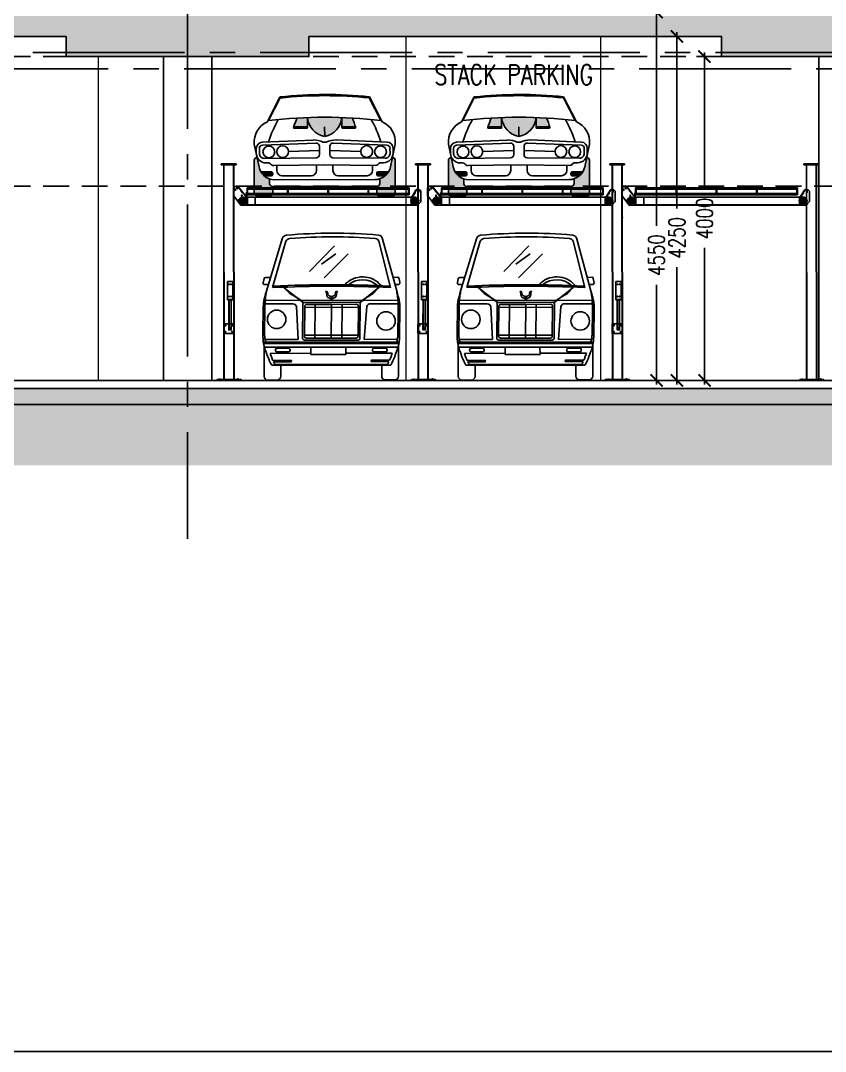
# Model space of a CAD drawing. Extents: x -3644356 to -3532817, y -18707075 to -18638610.
# Drawn here: x -3616991 to -3607047, y -18707075 to -18694339 of the extents above; entities that cross this region are included whole.
import ezdxf

# ---------------------------------------------------------------- set-up
doc = ezdxf.new("R2010")
doc.units = 0
doc.header["$LTSCALE"] = 0.5
doc.header["$PDMODE"] = 3
for name, pattern in [('ACAD_ISO02W100', [15, 12, -3]), ('CENTER', [50.8, 31.75, -6.35, 6.35, -6.35]), ('CENTER2', [1.125, 0.75, -0.125, 0.125, -0.125]), ('CENTERX2', [4, 2.5, -0.5, 0.5, -0.5]), ('CONTINULUS', [0]), ('DASHED', [19.05, 12.7, -6.35]), ('HIDDEN', [9.525, 6.35, -3.175])]:
    doc.linetypes.add(name, pattern=pattern)
for name, color, linetype in [('1', 5, 'Continuous'), ('11', 1, 'CENTER2'), ('15', 9, 'Continuous'), ('3', 3, 'CENTER'), ('4', 4, 'Continuous'), ('A-BEAM AND SLAB', 7, 'Continuous'), ('A-BEAM HATCH', 252, 'Continuous'), ('A-BRICK HATCH', 252, 'Continuous'), ('A-ELE 02', 4, 'Continuous'), ('A-SETBACK', 2, 'DASHED'), ('A-SLABS', 1, 'Continuous'), ('A-TXTROOM', 3, 'Continuous'), ('LL', 2, 'Continuous'), ('MULTIPARKING', 30, 'Continuous'), ('S-GRID', 252, 'CENTER2')]:
    doc.layers.add(name, color=color, linetype=linetype)
doc.layers.add('A-DETL-GENF', color=92, linetype='Continuous', lineweight=9)
doc.layers.add('A-ELE 03', color=3, linetype='Continuous', lineweight=9)
doc.styles.add('ROMANS', font='romans.shx', dxfattribs={"width": 0.75})
doc.dimstyles.new('DIMM-100', dxfattribs={"dimscale": 100, "dimtxt": 2, "dimasz": 1.5, "dimexe": 1, "dimexo": 0, "dimgap": 1, "dimtad": 0, "dimdec": 0, "dimzin": 0, "dimdsep": 46, "dimtxsty": 'ROMANS', "dimblk": 'ARCHTICK', "dimcen": 1.5, "dimdle": 0.5, "dimclrd": 8, "dimclre": 8, "dimclrt": 4, "dimazin": 0, "dimtfac": 1, "dimtdec": 0, "dimtix": 1, "dimtofl": 0, "dimtmove": 2, "dimatfit": 3, "dimldrblk": 'DOT', "dimfxl": 0, "dimtolj": 1, "dimtzin": 0, "dimarcsym": 0})

# ---------------------------------------------------------------- blocks, each defined once
blk = doc.blocks.new('A$C6FF622D1')
at = {"color": 6}
for p, q in [((2689, 58), (2689, 242)), ((2689, 242), (2701, 242)), ((2701, 58), (2701, 242)), ((2689, 58), (2701, 58))]:
    blk.add_line(p, q, dxfattribs=at)
at = {"layer": '3'}
for p, q in [((27, 0), (27, 300)), ((27, 300), (39, 300)), ((39, 300), (39, 0)), ((27, 75), (27, 225)), ((39, 225), (39, 75)), ((39, 0), (27, 0))]:
    blk.add_line(p, q, dxfattribs=at)
at = {"layer": 'LL', "color": 1, "linetype": 'CENTER', "lineweight": 9, "ltscale": 15}
for p, q in [((19, 263), (53, 263)), ((17, 38), (51, 38))]:
    blk.add_line(p, q, dxfattribs=at)
at = {"layer": 'LL', "color": 2, "linetype": 'HIDDEN', "lineweight": 13, "ltscale": 70}
for p, q in [((2045, 213), (2036, 213)), ((2036, 88), (2045, 88))]:
    blk.add_line(p, q, dxfattribs=at)
at = {"layer": 'MULTIPARKING'}
for p, q in [((39, 213), (2689, 213)), ((39, 209), (2689, 209)), ((39, 91), (2689, 91)), ((39, 88), (2689, 88))]:
    blk.add_line(p, q, dxfattribs=at)
blk = doc.blocks.new('A$C04793F2A')
at = {"color": 7}
for p, q in [((11, 535), (11, 427)), ((131, 540), (16, 540)), ((136, 427), (136, 535)), ((131, 422), (16, 422)), ((16, 422), (131, 422))]:
    blk.add_line(p, q, dxfattribs=at)
at = {"color": 3}
for p, q in [((56, 118), (56, 124)), ((56, 124), (121, 124)), ((121, 118), (56, 118)), ((56, 118), (56, -102)), ((121, 118), (121, 124)), ((121, -102), (121, 118)), ((56, -102), (121, -102))]:
    blk.add_line(p, q, dxfattribs=at)
at = {"color": 3, "linetype": 'HIDDEN'}
for p, q in [((78, 118), (78, 123)), ((98, 118), (98, 123))]:
    blk.add_line(p, q, dxfattribs=at)
at = {"color": 3}
blk.add_lwpolyline([(73, 466), (103, 466), (103, 496), (73, 496)], close=True, dxfattribs=at)
at = {"color": 2, "linetype": 'HIDDEN', "ltscale": 30}
blk.add_lwpolyline([(76, 468), (101, 468), (101, 493), (76, 493)], close=True, dxfattribs=at)
at = {"color": 7}
for centre in [(31, 520), (116, 520), (31, 442), (116, 442)]:
    blk.add_circle(centre, 6, dxfattribs=at)
at = {"color": 2, "linetype": 'HIDDEN', "ltscale": 30}
blk.add_circle((88, 481), 9, dxfattribs=at)
blk.add_circle((88, 481), 6)
at = {"color": 3}
for centre in [(76, 83), (101, 83), (76, -67), (101, -67)]:
    blk.add_circle(centre, 5, dxfattribs=at)
at = {"color": 7}
for centre, start, end in [((16, 535), 90, 180), ((131, 535), 0, 90), ((16, 427), 180, 270), ((131, 427), 270, 0)]:
    blk.add_arc(centre, 5, start, end, dxfattribs=at)
at = {"layer": 'LL', "color": 1, "linetype": 'CENTER', "lineweight": 9, "ltscale": 20}
for p, q in [((22, 520), (40, 520)), ((31, 529), (31, 511)), ((125, 520), (107, 520)), ((116, 529), (116, 511)), ((22, 442), (40, 442)), ((31, 433), (31, 451)), ((88, 465), (88, 496)), ((125, 442), (107, 442)), ((116, 433), (116, 451))]:
    blk.add_line(p, q, dxfattribs=at)
at = {"layer": 'LL', "color": 1, "linetype": 'CENTER', "lineweight": 9, "ltscale": 15}
for p, q in [((68, 83), (83, 83)), ((76, 90), (76, 75)), ((108, 83), (93, 83)), ((101, 90), (101, 75)), ((83, -67), (68, -67)), ((76, -60), (76, -75)), ((93, -67), (108, -67)), ((101, -60), (101, -75))]:
    blk.add_line(p, q, dxfattribs=at)
at = {"layer": 'MULTIPARKING'}
for p, q in [((73, 466), (73, 124)), ((76, 466), (76, 124)), ((101, 466), (101, 124)), ((103, 466), (103, 124))]:
    blk.add_line(p, q, dxfattribs=at)
blk = doc.blocks.new('A$C1DB24D23')
at = {"layer": '3', "color": 1, "ltscale": 0.5}
for p, q in [((18, 130), (0, 130)), ((18, 20), (0, 20))]:
    blk.add_line(p, q, dxfattribs=at)
at = {"layer": '3', "ltscale": 0.5}
blk.add_lwpolyline([(5, 0), (11, 0), (11, 150), (5, 150)], close=True, dxfattribs=at)
blk = doc.blocks.new('A$C48562275')
at = {"color": 3}
for radius in [44.5, 21]:
    blk.add_circle((51, 51), radius, dxfattribs=at)
at = {"color": 2, "linetype": 'HIDDEN', "ltscale": 20}
blk.add_circle((51, 51), 29, dxfattribs=at)
at = {"layer": '1', "ltscale": 10}
for p, q in [((0, 51), (102, 51)), ((51, 0), (51, 102))]:
    blk.add_line(p, q, dxfattribs=at)
blk.add_circle((51, 51), 34.5, dxfattribs=at)
blk = doc.blocks.new('A$C415F1150')
at = {"color": 1, "linetype": 'CENTERX2'}
for p, q in [((0, 16), (41, 16)), ((10, 57), (30, 57)), ((20, 0), (20, 72))]:
    blk.add_line(p, q, dxfattribs=at)
at = {"color": 113}
for p, q in [((10, 24), (10, 69)), ((10, 69), (30, 69)), ((10, 24), (30, 24)), ((30, 24), (30, 69))]:
    blk.add_line(p, q, dxfattribs=at)
for centre, radius in [((20, 16), 12.5), ((20, 57), 4.25), ((20, 16), 4)]:
    blk.add_circle(centre, radius, dxfattribs=at)
blk.add_arc((20, 16), 5, 270, 180, dxfattribs=at)
blk = doc.blocks.new('A$C36D3388D')
at = {"color": 1, "linetype": 'CENTER2', "ltscale": 10}
for p, q in [((0, 29), (59, 29)), ((31, 59), (31, 0))]:
    blk.add_line(p, q, dxfattribs=at)
at = {"color": 251}
for radius in [25, 20, 13.5, 12.8]:
    blk.add_circle((31, 29), radius, dxfattribs=at)
blk = doc.blocks.new('A$C660E64CF')
at = {"color": 1, "linetype": 'CENTERX2'}
for p, q in [((0, 16), (41, 16)), ((10, 57), (30, 57)), ((20, 0), (20, 72))]:
    blk.add_line(p, q, dxfattribs=at)
at = {"color": 113}
for p, q in [((10, 24), (10, 69)), ((10, 69), (30, 69)), ((30, 24), (30, 69))]:
    blk.add_line(p, q, dxfattribs=at)
at = {"color": 2, "linetype": 'ACAD_ISO02W100'}
for p, q in [((10, 24), (30, 24)), ((25, 19), (33, 19)), ((25, 14), (33, 14))]:
    blk.add_line(p, q, dxfattribs=at)
at = {"color": 113}
for centre, radius in [((20, 16), 12.5), ((20, 57), 4.25), ((20, 16), 4)]:
    blk.add_circle(centre, radius, dxfattribs=at)
blk.add_arc((20, 16), 5, 270, 180, dxfattribs=at)
blk = doc.blocks.new('A$C45FA0137')
at = {"layer": 'MULTIPARKING'}
for p, q in [((16, 230), (0, 210)), ((0, 120), (0, 210)), ((16, 230), (57, 230)), ((21, 207), (21, 184)), ((45, 232), (45, 230)), ((45, 232), (57, 232)), ((51, 230), (45, 230)), ((45, 230), (45, 200)), ((45, 230), (57, 230)), ((45, 200), (51, 200)), ((51, 200), (51, 230)), ((163, 100), (57, 232)), ((161, 100), (57, 230)), ((161, 100), (57, 230)), ((112, 167), (101, 159)), ((164, 190), (182, 190)), ((164, 150), (182, 150)), ((171, 215), (2171, 215)), ((171, 125), (171, 215)), ((177, 125), (177, 215)), ((177, 212), (2165, 212)), ((177, 195), (2165, 195)), ((177, 145), (2165, 145)), ((177, 128), (2165, 128)), ((670, 195), (670, 212)), ((670, 145), (670, 195)), ((670, 145), (670, 128)), ((676, 195), (676, 212)), ((676, 145), (676, 195)), ((676, 145), (676, 128)), ((1168, 195), (1168, 212)), ((1168, 145), (1168, 195)), ((1168, 145), (1168, 128)), ((1174, 195), (1174, 212)), ((1174, 145), (1174, 195)), ((1174, 145), (1174, 128)), ((1666, 195), (1666, 212)), ((1666, 145), (1666, 195)), ((1666, 145), (1666, 128)), ((1672, 195), (1672, 212)), ((1672, 145), (1672, 195)), ((1672, 145), (1672, 128)), ((2178, 190), (2160, 190)), ((2178, 150), (2160, 150)), ((2165, 125), (2165, 215)), ((2171, 125), (2171, 215)), ((2171, 125), (2171, 215)), ((2257, 185), (2210, 107)), ((2260, 185), (2211, 103)), ((2259, 183), (2211, 104)), ((2243, 137), (2229, 145)), ((2303, 188), (2264, 188)), ((2273, 191), (2266, 191)), ((2273, 188), (2267, 188)), ((2273, 191), (2273, 188)), ((2292, 188), (2286, 188)), ((2286, 188), (2286, 158)), ((2286, 158), (2292, 158)), ((2292, 158), (2292, 188)), ((2318, 173), (2303, 188)), ((2318, 46), (2318, 173)), ((0, 120), (91, 0)), ((81, 55), (65, 55)), ((73, 63), (73, 47)), ((113, 118), (97, 118)), ((130, 55), (98, 55)), ((105, 126), (105, 110)), ((114, 71), (114, 39)), ((159, 26), (182, 26)), ((161, 100), (2196, 100)), ((161, 100), (161, 0)), ((163, 100), (163, 97)), ((163, 97), (173, 97)), ((171, 125), (2171, 125)), ((173, 100), (173, 0)), ((175, 96), (2196, 96)), ((175, 3), (2196, 3)), ((271, 7), (271, 92)), ((2204, 100), (2116, 100)), ((2196, 102), (2196, 100)), ((2203, 102), (2196, 102)), ((2196, 100), (2196, 0)), ((2204, 100), (2196, 100)), ((2208, 100), (2208, 0)), ((2254, 55), (2222, 55)), ((2238, 71), (2238, 39)), ((2271, 55), (2287, 55)), ((2316, 39), (2276, 0)), ((2279, 63), (2279, 47)), ((264, 0), (91, 0)), ((173, 0), (2196, 0)), ((2276, 0), (2116, 0)), ((2251, 0), (2276, 0))]:
    blk.add_line(p, q, dxfattribs=at)
for points in [[(45, 200), (45, 230), (51, 230), (51, 200)], [(45, 200), (45, 230), (51, 230), (51, 200)], [(114, 150), (95, 173), (100, 177), (118, 153)], [(2226, 129), (2242, 155), (2247, 152), (2231, 126)], [(2286, 158), (2286, 188), (2292, 188), (2292, 158)], [(2286, 158), (2286, 188), (2292, 188), (2292, 158)], [(91, 6), (121, 6), (121, 0), (91, 0)], [(2272, 4), (2293, 25), (2298, 21), (2276, 0)]]:
    blk.add_lwpolyline(points, close=True, dxfattribs=at)
for centre, radius in [((21, 191), 9), ((21, 191), 8), ((73, 55), 4), ((105, 118), 4), ((114, 55), 12.5), ((2238, 55), 12.5), ((2279, 55), 4)]:
    blk.add_circle(centre, radius, dxfattribs=at)
for centre, radius, start, end in [((2266, 181), 10, 90, 154.5067), ((2267, 179), 9.04, 108.633, 153.7169), ((2267, 178), 10, 90, 139.1849), ((264, 92), 7.5, 0, 90), ((264, 7), 7.5, 270, 0), ((2202, 112), 9.47, 279.2349, 331.0883), ((2204, 107), 7.5, 270, 332.9164), ((2203, 110), 10.3, 274.1891, 315.8017), ((2308, 46), 10, 315, 0)]:
    blk.add_arc(centre, radius, start, end, dxfattribs=at)
for name, p in [('A$C1DB24D23', (155, 0)), ('A$C36D3388D', (83, 26))]:
    blk.add_blockref(name, p, dxfattribs=at)
at = {"layer": 'MULTIPARKING', "rotation": 90}
blk.add_blockref('A$C415F1150', (130, 35), dxfattribs=at)
at = {"layer": 'MULTIPARKING', "extrusion": (0, 0, -1), "zscale": -1}
for p in [(-165, 4), (-2289, 4)]:
    blk.add_blockref('A$C48562275', p, dxfattribs=at)
at = {"layer": 'MULTIPARKING', "xscale": -1, "rotation": 270}
blk.add_blockref('A$C660E64CF', (2222, 35), dxfattribs=at)
blk = doc.blocks.new('QUALIS')
for centre in [(130581, -148429), (132083, -148429)]:
    blk.add_circle(centre, 127)
at = {"layer": '4'}
for p, q in [((130435, -148030), (130650, -147289)), ((132234, -148059), (132017, -147310)), ((130526, -147969), (130695, -147336)), ((132145, -147995), (131970, -147356)), ((130398, -147901), (130411, -147843)), ((130431, -147828), (130488, -147829)), ((132243, -147856), (132184, -147855)), ((132274, -147930), (132263, -147872)), ((130417, -147926), (130462, -147926)), ((132254, -147954), (132208, -147954)), ((130578, -149238), (130448, -149236)), ((132063, -149262), (132193, -149264))]:
    blk.add_line(p, q, dxfattribs=at)
at = {"layer": '4', "color": 4}
for p, q in [((131301, -147409), (131641, -147767)), ((131112, -147516), (131437, -147849)), ((131282, -147516), (131477, -147663)), ((130685, -147973), (130946, -148184)), ((130685, -147973), (130762, -148055)), ((131986, -147994), (131717, -148197)), ((131986, -147994), (131905, -148073)), ((130402, -148157), (130400, -148169)), ((130404, -148145), (130402, -148157)), ((130406, -148132), (130404, -148145)), ((130407, -148139), (130405, -148138)), ((130410, -148120), (130406, -148132)), ((130410, -148140), (130407, -148139)), ((130413, -148106), (130410, -148120)), ((130413, -148106), (130410, -148120)), ((130412, -148141), (130410, -148140)), ((130415, -148142), (130412, -148141)), ((130417, -148090), (130413, -148106)), ((130417, -148090), (130413, -148106)), ((130417, -148142), (130415, -148142)), ((130422, -148073), (130417, -148090)), ((130419, -148143), (130417, -148142)), ((130421, -148143), (130419, -148143)), ((130420, -148155), (130419, -148171)), ((130421, -148138), (130420, -148155)), ((130423, -148119), (130421, -148138)), ((130421, -148143), (132244, -148172)), ((130428, -148053), (130422, -148073)), ((130426, -148096), (130423, -148119)), ((130426, -148096), (130423, -148119)), ((130430, -148070), (130426, -148096)), ((130435, -148030), (130428, -148053)), ((130436, -148040), (130430, -148070)), ((130437, -148024), (130436, -148040)), ((130762, -148055), (130823, -148092)), ((130823, -148092), (130868, -148120)), ((130868, -148120), (130901, -148142)), ((130901, -148142), (130923, -148158)), ((130923, -148158), (130938, -148172)), ((131318, -148147), (131317, -148157)), ((131317, -148157), (131332, -148157)), ((131347, -148147), (131318, -148147)), ((131328, -148104), (131328, -148119)), ((131338, -148132), (131328, -148132)), ((131328, -148132), (131328, -148147)), ((131328, -148147), (131333, -148147)), ((131332, -148157), (131347, -148157)), ((131333, -148147), (131338, -148147)), ((131338, -148119), (131338, -148104)), ((131338, -148147), (131338, -148132)), ((131347, -148157), (131347, -148147)), ((131764, -148155), (131741, -148171)), ((131797, -148135), (131764, -148155)), ((131844, -148108), (131797, -148135)), ((131905, -148073), (131844, -148108)), ((132231, -148052), (132232, -148068)), ((132232, -148068), (132237, -148098)), ((132234, -148059), (132240, -148081)), ((132237, -148098), (132240, -148125)), ((132240, -148081), (132245, -148101)), ((132240, -148125), (132242, -148147)), ((132242, -148147), (132244, -148167)), ((132245, -148101), (132249, -148119)), ((132249, -148119), (132253, -148134)), ((132253, -148134), (132256, -148149)), ((132256, -148149), (132259, -148162)), ((132259, -148162), (132261, -148174)), ((130393, -148245), (130392, -148255)), ((130392, -148255), (130392, -148265)), ((130392, -148265), (130392, -148274)), ((130392, -148274), (130392, -148621)), ((130394, -148225), (130393, -148235)), ((130393, -148235), (130393, -148245)), ((130395, -148203), (130394, -148214)), ((130394, -148214), (130394, -148225)), ((130396, -148192), (130395, -148203)), ((130398, -148181), (130396, -148192)), ((130400, -148169), (130398, -148181)), ((130417, -148212), (130416, -148225)), ((130416, -148225), (130416, -148238)), ((130416, -148238), (130416, -148250)), ((130416, -148250), (130416, -148262)), ((130416, -148262), (130416, -148274)), ((130416, -148274), (130416, -148623)), ((130418, -148185), (130417, -148199)), ((130417, -148199), (130417, -148212)), ((130419, -148171), (130418, -148185)), ((130418, -148190), (130801, -148196)), ((130849, -148234), (130877, -148686)), ((130935, -148669), (130937, -148205)), ((130938, -148172), (130946, -148184)), ((130946, -148184), (130947, -148185)), ((130962, -148643), (130963, -148233)), ((131699, -148259), (130963, -148247)), ((130964, -148179), (131332, -148185)), ((130991, -148206), (131331, -148212)), ((131188, -148209), (131186, -148673)), ((131331, -148212), (131330, -148676)), ((131331, -148212), (131672, -148217)), ((131332, -148185), (131700, -148190)), ((131555, -148215), (131553, -148679)), ((131699, -148244), (131698, -148654)), ((131718, -148196), (131717, -148197)), ((131726, -148184), (131718, -148196)), ((131726, -148218), (131724, -148682)), ((131741, -148171), (131726, -148184)), ((131813, -148249), (131781, -148700)), ((132246, -148219), (131862, -148213)), ((132244, -148167), (132245, -148184)), ((132244, -148172), (132246, -148171)), ((132245, -148184), (132245, -148200)), ((132245, -148200), (132246, -148214)), ((132246, -148266), (132245, -148279)), ((132245, -148279), (132245, -148629)), ((132246, -148171), (132248, -148171)), ((132246, -148214), (132246, -148228)), ((132246, -148228), (132246, -148241)), ((132246, -148241), (132246, -148254)), ((132246, -148254), (132246, -148266)), ((132248, -148171), (132250, -148170)), ((132250, -148170), (132252, -148170)), ((132252, -148170), (132255, -148169)), ((132255, -148169), (132258, -148168)), ((132258, -148168), (132259, -148167)), ((132261, -148174), (132263, -148186)), ((132263, -148186), (132264, -148198)), ((132264, -148198), (132266, -148210)), ((132266, -148210), (132267, -148221)), ((132267, -148221), (132267, -148233)), ((132267, -148233), (132268, -148244)), ((132268, -148244), (132268, -148255)), ((132268, -148255), (132269, -148265)), ((132269, -148265), (132269, -148275)), ((132269, -148275), (132269, -148623)), ((130392, -148621), (130392, -148630)), ((130392, -148630), (130392, -148638)), ((130392, -148638), (130392, -148647)), ((130392, -148647), (130393, -148655)), ((130393, -148655), (130393, -148663)), ((130393, -148663), (130393, -148672)), ((130393, -148672), (130394, -148680)), ((130394, -148680), (130394, -148688)), ((130394, -148688), (130395, -148696)), ((130395, -148696), (130395, -148703)), ((130395, -148703), (130396, -148711)), ((130396, -148711), (130397, -148719)), ((130397, -148715), (132261, -148745)), ((130397, -148719), (130398, -148726)), ((130398, -148726), (130399, -148734)), ((130416, -148623), (130417, -148635)), ((130417, -148635), (130417, -148647)), ((130417, -148647), (130418, -148659)), ((130418, -148659), (130420, -148671)), ((130420, -148671), (130422, -148683)), ((130877, -148686), (130421, -148678)), ((130422, -148683), (130425, -148696)), ((130425, -148696), (130429, -148710)), ((130429, -148710), (130430, -148716)), ((131697, -148708), (130961, -148697)), ((131698, -148640), (130962, -148629)), ((131670, -148681), (130989, -148670)), ((131781, -148700), (132238, -148707)), ((132233, -148725), (132229, -148739)), ((132237, -148712), (132233, -148725)), ((132239, -148699), (132237, -148712)), ((132241, -148687), (132239, -148699)), ((132242, -148675), (132241, -148687)), ((132243, -148664), (132242, -148675)), ((132244, -148652), (132243, -148664)), ((132245, -148640), (132244, -148652)), ((132245, -148629), (132245, -148640)), ((132263, -148725), (132262, -148733)), ((132264, -148717), (132263, -148725)), ((132265, -148709), (132264, -148717)), ((132266, -148693), (132265, -148701)), ((132265, -148701), (132265, -148709)), ((132267, -148676), (132266, -148685)), ((132266, -148685), (132266, -148693)), ((132268, -148659), (132267, -148668)), ((132267, -148668), (132267, -148676)), ((132269, -148641), (132268, -148650)), ((132268, -148650), (132268, -148659)), ((132269, -148623), (132269, -148632)), ((132269, -148632), (132269, -148641)), ((130399, -148734), (130401, -148742)), ((130399, -149185), (130405, -148765)), ((130400, -148735), (132257, -148765)), ((130401, -148742), (130402, -148750)), ((130402, -148750), (130404, -148758)), ((130404, -148758), (130406, -148767)), ((130406, -148767), (130408, -148777)), ((130408, -148777), (130411, -148787)), ((130410, -148786), (132245, -148814)), ((130411, -148787), (130414, -148798)), ((130414, -148798), (130417, -148811)), ((130417, -148811), (130421, -148824)), ((130421, -148824), (130426, -148838)), ((130426, -148838), (130433, -148854)), ((130433, -148854), (130443, -148885)), ((130561, -148823), (130561, -148833)), ((130741, -148806), (130581, -148803)), ((130581, -148853), (130741, -148856)), ((130761, -148836), (130761, -148826)), ((131126, -148897), (131128, -148797)), ((131128, -148797), (131328, -148800)), ((131328, -148800), (131608, -148804)), ((131608, -148804), (131606, -148904)), ((131893, -148854), (131893, -148844)), ((131913, -148824), (132073, -148827)), ((132093, -148847), (132093, -148857)), ((132227, -148867), (132220, -148882)), ((132229, -148739), (132227, -148744)), ((132233, -148852), (132227, -148867)), ((132237, -148839), (132233, -148852)), ((132241, -148827), (132237, -148839)), ((132244, -148816), (132241, -148827)), ((132244, -149214), (132250, -148794)), ((132247, -148806), (132244, -148816)), ((132250, -148796), (132247, -148806)), ((132252, -148787), (132250, -148796)), ((132254, -148779), (132252, -148787)), ((132256, -148771), (132254, -148779)), ((132257, -148763), (132256, -148771)), ((132259, -148755), (132257, -148763)), ((132260, -148748), (132259, -148755)), ((132261, -148740), (132260, -148748)), ((132262, -148733), (132261, -148740)), ((130443, -148885), (130454, -148917)), ((130454, -148917), (130466, -148947)), ((130466, -148947), (130478, -148977)), ((130478, -148977), (130492, -149006)), ((130488, -148870), (131126, -148880)), ((130488, -148870), (130493, -148886)), ((130492, -149006), (130507, -149034)), ((130493, -148886), (130504, -148917)), ((130504, -148917), (130516, -148948)), ((130516, -148948), (130524, -148967)), ((130524, -148967), (130772, -148971)), ((130533, -148988), (130771, -148991)), ((130533, -148988), (130542, -149006)), ((130542, -149006), (130552, -149026)), ((130781, -148980), (130781, -148982)), ((131606, -148904), (131126, -148897)), ((131606, -148888), (132165, -148897)), ((131869, -148998), (131869, -149000)), ((131877, -149009), (132116, -149012)), ((131878, -148989), (132125, -148993)), ((132072, -148877), (131913, -148874)), ((132134, -148973), (132125, -148993)), ((132147, -148943), (132134, -148973)), ((132159, -148912), (132147, -148943)), ((132171, -149003), (132156, -149032)), ((132165, -148897), (132159, -148912)), ((132184, -148974), (132171, -149003)), ((132197, -148944), (132184, -148974)), ((132209, -148913), (132197, -148944)), ((132220, -148882), (132209, -148913)), ((130507, -149034), (130507, -149035)), ((130507, -149035), (132140, -149061)), ((130552, -149026), (132096, -149050)), ((130629, -149189), (130631, -149037)), ((132014, -149211), (132016, -149059)), ((132106, -149031), (132096, -149050)), ((132116, -149012), (132106, -149031)), ((132141, -149060), (132140, -149061)), ((132156, -149032), (132141, -149060))]:
    blk.add_line(p, q, dxfattribs=at)
at = {"layer": '4'}
for centre, radius, start, end in [((130705, -147312), 60, 93.8128, 157.0431), ((130750, -147359), 60, 93.4491, 157.0431), ((131961, -147332), 60, 21.1572, 84.3875), ((131914, -147378), 60, 21.1572, 84.7512), ((130431, -147848), 20, 89.1001, 166.8094), ((132243, -147876), 20, 11.3909, 89.1001), ((130417, -147906), 20, 166.8094, 269.1001), ((132255, -147934), 20, 269.1001, 11.3909)]:
    blk.add_arc(centre, radius, start, end, dxfattribs=at)
at = {"layer": '4', "color": 4}
for centre, radius, start, end in [((131235, -155261), 8027, 89.2894, 93.8128), ((131233, -155370), 8085, 89.288, 93.4491), ((131180, -155369), 8085, 84.7512, 88.9123), ((131182, -155260), 8027, 84.3875, 88.9109), ((130907, -148160), 331, 41.3083, 139.4835), ((130907, -148177), 308, 49.9207, 130.7466), ((131057, -165665), 17704, 86.4791, 91.7212), ((131057, -165665), 17724, 86.5088, 91.6915), ((130800, -148246), 50, 14.0316, 89.1001), ((130964, -148206), 27, 89.1001, 179.1001), ((130990, -148233), 27, 89.1001, 179.1001), ((131672, -148244), 27, 359.1001, 89.1001), ((131699, -148217), 27, 359.1001, 89.1001), ((131861, -148263), 50, 89.1001, 164.1687), ((130962, -148670), 27, 179.1001, 269.1001), ((130989, -148643), 27, 179.1001, 269.1001), ((131671, -148654), 27, 269.1001, 359.1001), ((131697, -148681), 27, 269.1001, 359.1001), ((130581, -148823), 20, 89.1001, 179.1001), ((130581, -148833), 20, 179.1001, 269.1001), ((130741, -148826), 20, 359.1001, 89.1001), ((130741, -148836), 20, 269.1001, 359.1001), ((131913, -148844), 20, 89.1001, 179.1001), ((131913, -148854), 20, 179.1001, 269.1001), ((132073, -148857), 20, 269.1001, 359.1001), ((132073, -148847), 20, 359.1001, 89.1001), ((130772, -148982), 9, 269.1001, 359.1001), ((130772, -148980), 9, 359.1001, 89.1001), ((131878, -148998), 9, 89.1001, 179.1001), ((131878, -149000), 9, 179.1001, 269.1001), ((130449, -149186), 50, 179.1001, 269.1001), ((130579, -149188), 50, 269.1001, 359.1001), ((132064, -149212), 50, 179.1001, 269.1001), ((132194, -149214), 50, 269.1001, 359.1001)]:
    blk.add_arc(centre, radius, start, end, dxfattribs=at)
at = {"layer": '4'}
for points, knots in [([(131328, -148104), (131309, -148098), (131277, -148087), (131284, -148036), (131262, -148033), (131253, -148032)], [0, 0, 0, 0, 52.74857, 88.84245, 113.02574, 113.02574, 113.02574, 113.02574]), ([(131253, -148032), (131255, -148035), (131271, -148055), (131257, -148115), (131305, -148127), (131328, -148132)], [0, 0, 0, 0, 11.357432, 76.972033, 137.845989, 137.845989, 137.845989, 137.845989]), ([(131416, -148035), (131413, -148038), (131396, -148057), (131409, -148118), (131361, -148128), (131338, -148132)], [0, 0, 0, 0, 11.357432, 76.972033, 137.845989, 137.845989, 137.845989, 137.845989]), ([(131338, -148104), (131358, -148098), (131390, -148089), (131384, -148038), (131407, -148036), (131416, -148035)], [0, 0, 0, 0, 52.74857, 88.84245, 113.02574, 113.02574, 113.02574, 113.02574])]:
    blk.add_open_spline(points, degree=3, knots=knots, dxfattribs=at)
blk = doc.blocks.new('A$C507E3D62')
for color, points in [(2, [(-213, 969, -0.000585), (-213, 969, 0.005562), (-343, 963, 0.021548), (-383, 852, -0.247469), (-376, 855), (-221, 855, -0.399112), (-213, 848)]), (1, [(213, 969), (213, 969, 0.018192), (-213, 969), (-213, 969, 0.340051), (0, 735, 0.340051)]), (2, [(343, 963, 0.005561), (213, 969, -0.00063), (213, 969), (213, 848, -0.399112), (221, 855), (376, 855, -0.247469), (383, 852, 0.021563)]), (252, [(871, 442, 0.414214), (838, 475), (837, 475), (813, 360, -0.267042), (681, 212), (681, 153, -0.414214), (648, 120), (643, 120), (643, 33, 0.414214), (676, 0), (838, 0, 0.414214), (871, 33)])]:
    blk.add_hatch(color=color).paths.add_polyline_path(points)
at = {"layer": '11'}
for color, points in [(253, [(-643, 120), (-648, 120, -0.414214), (-681, 153), (-681, 212, -0.265185), (-811, 360), (-835, 475), (-838, 475, 0.414214), (-871, 442), (-871, 33, 0.414214), (-838, 0), (-676, 0, 0.414214), (-643, 33)]), (175, [(-643, 283, 0.414214), (-660, 299), (-788, 299, 0.082242), (-746, 250), (-660, 250, 0.414214), (-643, 266)]), (175, [(789, 299), (660, 299, 0.414214), (643, 283), (643, 266, 0.414214), (660, 250), (747, 250, 0.08227)])]:
    blk.add_hatch(color=color, dxfattribs=at).paths.add_polyline_path(points)
at = {"color": 138, "true_color": 0x0d4759}
for p, q in [((-213, 848), (-213, 969)), ((213, 848), (213, 969)), ((-385, 847), (-385, 846)), ((-221, 855), (-376, 855)), ((-376, 837), (-221, 837)), ((-213, 846), (-213, 847)), ((213, 846), (213, 847)), ((221, 855), (376, 855)), ((376, 837), (221, 837)), ((385, 847), (385, 846))]:
    blk.add_line(p, q, dxfattribs=at)
for p, q in [((0, 735), (0, 855)), ((-838, 475), (-835, 475)), ((838, 475), (837, 475))]:
    blk.add_line(p, q)
for centre, radius, start, end in [((930, 443), 1375, 157.7596, 162.9014), ((45, 990), 259, 184.6478, 259.9045), ((-45, 990), 259, 280.0955, 355.3626), ((-930, 443), 1375, 17.0986, 22.2439), ((-376, 847), 8.29, 90, 180), ((-376, 846), 8.29, 180, 270), ((-221, 847), 8.29, 0, 90), ((-221, 846), 8.29, 270, 360), ((221, 847), 8.29, 90, 180), ((221, 846), 8.29, 180, 270), ((376, 847), 8.29, 0, 90), ((376, 846), 8.29, 270, 360)]:
    blk.add_arc(centre, radius, start, end, dxfattribs=at)
at = {"layer": '15'}
for p, q in [((-552, 1225), (-708, 917)), ((-551, 1212), (-693, 932)), ((694, 932), (552, 1212)), ((710, 917), (553, 1225)), ((-693, 932), (-693, 932)), ((-870, 641), (-811, 360)), ((-141, 692), (-771, 666)), ((-770, 628), (-104, 653)), ((770, 628), (104, 653)), ((771, 666), (141, 692)), ((813, 360), (871, 641)), ((-845, 588), (-845, 529)), ((-807, 525), (-807, 588)), ((-446, 549), (-63, 563)), ((-63, 614), (-63, 512)), ((63, 614), (63, 512)), ((63, 563), (446, 549)), ((807, 525), (807, 588)), ((845, 529), (845, 588)), ((-871, 33), (-871, 442)), ((-102, 473), (-747, 466)), ((-726, 411), (-696, 411)), ((-668, 399), (-656, 387)), ((-628, 376), (0, 384)), ((-102, 382), (-102, 316)), ((0, 384), (628, 376)), ((102, 473), (747, 466)), ((102, 382), (102, 316)), ((656, 387), (668, 399)), ((696, 411), (726, 411)), ((871, 33), (871, 442)), ((-788, 299), (-660, 299)), ((-643, 283), (-643, 266)), ((-591, 316), (-591, 376)), ((591, 316), (591, 376)), ((643, 283), (643, 266)), ((789, 299), (660, 299)), ((-660, 250), (-746, 250)), ((-681, 212), (-681, 153)), ((-617, 202), (618, 202)), ((-168, 250), (-525, 250)), ((168, 250), (525, 250)), ((660, 250), (747, 250)), ((681, 153), (681, 212)), ((-676, 0), (-838, 0)), ((-648, 120), (648, 120)), ((-643, 120), (-643, 33)), ((643, 120), (643, 33)), ((676, 0), (838, 0))]:
    blk.add_line(p, q, dxfattribs=at)
for centre in [(-690, 546), (-519, 549), (519, 549), (690, 546)]:
    blk.add_circle(centre, 72.6, dxfattribs=at)
for centre, radius, start, end in [((1, -4057), 5311, 84.03, 95.97), ((1, -4057), 5297, 84.0272, 95.9728), ((-599, 668), 272, 113.6631, 185.5963), ((1, -4881), 5854, 83.1981, 96.8019), ((621, 264), 1375, 150.2871, 162.9014), ((-620, 264), 1375, 17.0986, 29.7129), ((601, 668), 272, 354.4037, 66.3369), ((-768, 588), 77.3, 92.5537, 180), ((-143, 396), 297, 65.516, 89.6752), ((-103, 614), 39.5, 0, 92.5537), ((0, 739), 75.6, 255, 285), ((143, 396), 297, 90.3248, 114.484), ((103, 614), 39.5, 87.4463, 180), ((768, 588), 77.3, 0, 87.4463), ((-726, 529), 119, 180, 270), ((-768, 588), 39.5, 92.5537, 180), ((-748, 525), 59.3, 180, 270.716), ((-103, 512), 39.5, 270.716, 0), ((103, 512), 39.5, 180, 269.284), ((726, 529), 119, 270, 0), ((748, 525), 59.3, 269.284, 0), ((768, 588), 39.5, 0, 87.4463), ((-838, 442), 33.1, 90, 180), ((-696, 371), 39.5, 45, 90), ((-628, 415), 39.5, 225, 270.8515), ((628, 415), 39.5, 269.1485, 315), ((696, 371), 39.5, 90, 135), ((838, 442), 33.1, 360, 90), ((-617, 400), 199, 191.7503, 270.0028), ((-660, 283), 16.6, 360, 90), ((-660, 266), 16.6, 270, 0), ((-525, 316), 66.3, 180, 270), ((-168, 316), 66.3, 270, 0), ((168, 316), 66.3, 180, 270), ((525, 316), 66.3, 270, 0), ((618, 401), 199, 270.0028, 348.2497), ((660, 283), 16.6, 90, 180), ((660, 266), 16.6, 180, 270), ((-648, 153), 33.1, 180, 270), ((648, 153), 33.1, 270, 360), ((-838, 33), 33.1, 180, 270), ((-676, 33), 33.1, 270, 360), ((676, 33), 33.1, 180, 270), ((838, 33), 33.1, 270, 0)]:
    blk.add_arc(centre, radius, start, end, dxfattribs=at)
blk = doc.blocks.new('_ArchTick')
at = {"color": 0, "linetype": 'ByBlock', "const_width": 0.15}
blk.add_lwpolyline([(-0.5, -0.5), (0.5, 0.5)], dxfattribs=at)
blk = doc.blocks.new('*D113')
at = {"layer": 'A-BEAM AND SLAB', "color": 8, "lineweight": -2, "transparency": 16777216}
for p, q in [((-3608329, -18694784), (-3608640, -18694784)), ((-3608329, -18698784), (-3608640, -18698784))]:
    blk.add_line(p, q, dxfattribs=at)
at = {"layer": 'A-BEAM AND SLAB', "color": 8, "linetype": 'CONTINULUS', "lineweight": -2, "transparency": 16777216}
for p, q in [((-3608540, -18694734), (-3608540, -18696420)), ((-3608540, -18698834), (-3608540, -18697148))]:
    blk.add_line(p, q, dxfattribs=at)
at = {"layer": 'Defpoints', "color": 0, "transparency": 16777216}
for p in [(-3608329, -18694784), (-3608540, -18698784), (-3608329, -18698784)]:
    blk.add_point(p, dxfattribs=at)
at = {"layer": 'A-BEAM AND SLAB', "color": 8, "lineweight": -2, "transparency": 16777216, "xscale": 150, "yscale": 150, "zscale": 150}
for p, rotation in [((-3608540, -18694784), 90), ((-3608540, -18698784), 270)]:
    blk.add_blockref('_ArchTick', p, dxfattribs=dict(at, rotation=rotation))
at = {"layer": 'A-BEAM AND SLAB', "color": 4, "transparency": 16777216, "insert": (-3608540, -18696784), "char_height": 200, "attachment_point": 5, "rotation": 90, "style": 'ROMANS'}
blk.add_mtext('\\A1;4000', dxfattribs=at)
blk = doc.blocks.new('_Dot')
at = {"color": 0, "linetype": 'ByBlock', "lineweight": -2}
blk.add_line((-0.5, 0), (-1, 0), dxfattribs=at)
at = {"color": 0, "linetype": 'ByBlock', "const_width": 0.5}
blk.add_lwpolyline([(-0.25, 0, 1), (0.25, 0, 1)], format="xyb", close=True, dxfattribs=at)
blk = doc.blocks.new('*D114')
at = {"layer": 'A-BEAM AND SLAB', "color": 8, "lineweight": -2, "transparency": 16777216}
for p, q in [((-3608329, -18694534), (-3608981, -18694534)), ((-3608329, -18698784), (-3608981, -18698784))]:
    blk.add_line(p, q, dxfattribs=at)
at = {"layer": 'A-BEAM AND SLAB', "color": 8, "linetype": 'CONTINULUS', "lineweight": -2, "transparency": 16777216}
for p, q in [((-3608881, -18694484), (-3608881, -18696659)), ((-3608881, -18698834), (-3608881, -18697387))]:
    blk.add_line(p, q, dxfattribs=at)
at = {"layer": 'Defpoints', "color": 0, "transparency": 16777216}
for p in [(-3608329, -18694534), (-3608881, -18698784), (-3608329, -18698784)]:
    blk.add_point(p, dxfattribs=at)
at = {"layer": 'A-BEAM AND SLAB', "color": 8, "lineweight": -2, "transparency": 16777216, "xscale": 150, "yscale": 150, "zscale": 150}
for p, rotation in [((-3608881, -18694534), 90), ((-3608881, -18698784), 270)]:
    blk.add_blockref('_ArchTick', p, dxfattribs=dict(at, rotation=rotation))
at = {"layer": 'A-BEAM AND SLAB', "color": 4, "transparency": 16777216, "insert": (-3608881, -18697023), "char_height": 200, "attachment_point": 5, "rotation": 90, "style": 'ROMANS'}
blk.add_mtext('\\A1;4250', dxfattribs=at)
blk = doc.blocks.new('*D115')
at = {"layer": 'A-BEAM AND SLAB', "color": 8, "linetype": 'CONTINULUS', "lineweight": -2, "transparency": 16777216}
for p, q in [((-3609133, -18694184), (-3609133, -18696873)), ((-3609133, -18698834), (-3609133, -18697602))]:
    blk.add_line(p, q, dxfattribs=at)
at = {"layer": 'A-BEAM AND SLAB', "color": 8, "lineweight": -2, "transparency": 16777216}
for p, q in [((-3608329, -18694234), (-3609233, -18694234)), ((-3608329, -18698784), (-3609233, -18698784))]:
    blk.add_line(p, q, dxfattribs=at)
at = {"layer": 'Defpoints', "color": 0, "transparency": 16777216}
for p in [(-3609133, -18694234), (-3608329, -18694234), (-3608329, -18698784)]:
    blk.add_point(p, dxfattribs=at)
at = {"layer": 'A-BEAM AND SLAB', "color": 8, "lineweight": -2, "transparency": 16777216, "xscale": 150, "yscale": 150, "zscale": 150}
for p, rotation in [((-3609133, -18694234), 90), ((-3609133, -18698784), 270)]:
    blk.add_blockref('_ArchTick', p, dxfattribs=dict(at, rotation=rotation))
at = {"layer": 'A-BEAM AND SLAB', "color": 4, "transparency": 16777216, "insert": (-3609133, -18697237), "char_height": 200, "attachment_point": 5, "rotation": 90, "style": 'ROMANS'}
blk.add_mtext('\\A1;4550', dxfattribs=at)

msp = doc.modelspace()

# ---------------------------------------------------------------- hatches: boundary and pattern name
at = {"layer": 'A-BEAM HATCH'}
h = msp.add_hatch(color=256, dxfattribs=at)
h.dxf.hatch_style = 1
h.paths.add_polyline_path([(-3623677.1, -18694933.8), (-3623877.1, -18694933.8), (-3623877.1, -18695183.8), (-3623677.1, -18695183.8)])
h.paths.add_polyline_path([(-3623677.1, -18694783.8), (-3622077.1, -18694783.8), (-3622077.1, -18694733.8), (-3623877.1, -18694733.8), (-3623877.1, -18694933.8), (-3623677.1, -18694933.8)])
h.paths.add_polyline_path([(-3584927.1, -18694283.8), (-3623677.1, -18694283.8), (-3623877.1, -18694283.8), (-3623877.1, -18694733.8), (-3622077.1, -18694733.8), (-3622077.1, -18694533.8), (-3616429.2, -18694533.8), (-3616429.2, -18694733.8), (-3613429.2, -18694733.8), (-3613429.2, -18694533.8), (-3608329.2, -18694533.8), (-3608329.2, -18694733.8), (-3605329.2, -18694733.8), (-3605329.2, -18694533.8), (-3603692.6, -18694533.8), (-3603419.4, -18694533.8), (-3590729.2, -18694533.8), (-3590729.2, -18694733.8), (-3590529.2, -18694733.8), (-3590529.2, -18694783.8), (-3587127.1, -18694783.8), (-3587127.1, -18694733.8), (-3586927.1, -18694733.8), (-3586927.1, -18694533.8), (-3584927.1, -18694533.8)])
h.paths.add_polyline_path([(-3603419.4, -18694533.8), (-3603692.6, -18694533.8), (-3603692.6, -18694433.8), (-3603419.4, -18694433.8)], flags=16)
h.paths.add_polyline_path([(-3603419.4, -18694433.8), (-3603692.6, -18694433.8), (-3603692.6, -18694533.8), (-3603419.4, -18694533.8)], flags=16)
h.paths.add_polyline_path([(-3605329.2, -18694733.8), (-3608329.2, -18694733.8), (-3608329.2, -18694783.8), (-3605329.2, -18694783.8)], flags=17)
h.paths.add_polyline_path([(-3613429.2, -18694733.8), (-3616429.2, -18694733.8), (-3616429.2, -18694783.8), (-3613429.2, -18694783.8)], flags=17)
h.paths.add_polyline_path([(-3590529.2, -18694733.8), (-3590729.2, -18694733.8), (-3590729.2, -18694783.8), (-3590529.2, -18694783.8)], flags=17)
h.paths.add_polyline_path([(-3590529.2, -18694783.8), (-3590729.2, -18694783.8)], flags=16)
h.paths.add_polyline_path([(-3586927.1, -18694733.8), (-3587127.1, -18694733.8), (-3587127.1, -18694783.8), (-3586927.1, -18694783.8)], flags=17)
h.paths.add_polyline_path([(-3586927.1, -18694783.8), (-3587127.1, -18694783.8)], flags=16)
h = msp.add_hatch(color=256, dxfattribs=at)
h.dxf.hatch_style = 1
h.paths.add_polyline_path([(-3584327.1, -18698883.8), (-3628427.1, -18698883.8), (-3628427.1, -18699083.8), (-3584327.1, -18699083.8)])
at = {"layer": 'A-DETL-GENF'}
h = msp.add_hatch(dxfattribs=at)
h.set_pattern_fill('EARTH', color=252, scale=100)
h.set_pattern_definition([(0, (618900.1, 22146.6), (635, 635), [635, -635]), (0, (618900.1, 22384.7), (635, 635), [635, -635]), (0, (618900.1, 22622.84), (635, 635), [635, -635]), (90, (618979.5, 22702.2), (-635, 635), [635, -635]), (90, (619217.6, 22702.2), (-635, 635), [635, -635]), (90, (619455.75, 22702.2), (-635, 635), [635, -635])])
h.paths.add_polyline_path([(-3584327.1, -18694733.8), (-3577967, -18694733.8), (-3576967, -18694933.8), (-3576967, -18699833.5), (-3630646.7, -18699833.5), (-3630646.7, -18694733.8), (-3628427.1, -18694733.8), (-3628427.1, -18699083.8), (-3584327.1, -18699083.8)])

# ---------------------------------------------------------------- linework, layer by layer
at = {"layer": 'A-BEAM AND SLAB'}
for p, q in [((-3628227.1, -18698883.8), (-3584527.1, -18698883.8)), ((-3628427.1, -18699083.8), (-3584327.1, -18699083.8))]:
    msp.add_line(p, q, dxfattribs=at)
msp.add_lwpolyline([(-3622077.1, -18694533.8), (-3616429.2, -18694533.8), (-3616429.2, -18694783.8), (-3613429.2, -18694783.8), (-3613429.2, -18694533.8), (-3608329.2, -18694533.8), (-3608329.2, -18694783.8), (-3605329.2, -18694783.8), (-3605329.2, -18694533.8), (-3603692.6, -18694533.8)], dxfattribs=at)
at = {"layer": 'A-BRICK HATCH'}
msp.add_lwpolyline([(-3644356.4, -18638609.7), (-3532816.8, -18638609.7), (-3532816.8, -18707074.6), (-3644356.4, -18707074.6)], close=True, dxfattribs=at)
at = {"layer": 'A-ELE 02'}
for p, q in [((-3615227.1, -18694783.8), (-3615227.1, -18698783.8)), ((-3614627.1, -18694783.8), (-3614627.1, -18698783.8)), ((-3607127.1, -18694783.8), (-3607127.1, -18698783.8))]:
    msp.add_line(p, q, dxfattribs=at)
at = {"layer": 'A-ELE 03'}
for p, q in [((-3612227.1, -18698783.8), (-3612227.1, -18694533.8)), ((-3609827.1, -18694533.8), (-3609827.1, -18698783.8)), ((-3616027.1, -18698783.8), (-3616027.1, -18694783.8))]:
    msp.add_line(p, q, dxfattribs=at)
at = {"layer": 'A-SETBACK', "color": 8, "lineweight": -2, "ltscale": 50}
for p, q in [((-3633378.7, -18694783.8), (-3576967, -18694783.8)), ((-3633378.7, -18696383.8), (-3576967, -18696383.8))]:
    msp.add_line(p, q, dxfattribs=at)
at = {"layer": 'A-SLABS'}
msp.add_line((-3628227.1, -18698783.8), (-3584527.1, -18698783.8), dxfattribs=at)
at = {"layer": 'S-GRID', "ltscale": 5000}
for p, q in [((-3614927.1, -18674113.1), (-3614927.1, -18700742)), ((-3636528.7, -18694733.8), (-3576280.1, -18694733.8)), ((-3643096, -18694933.8), (-3576280.1, -18694933.8)), ((-3637473.2, -18698783.8), (-3576280.1, -18698783.8))]:
    msp.add_line(p, q, dxfattribs=at)

# ---------------------------------------------------------------- block references
for name, p, xscale, yscale, zscale, rotation in [('A$C507E3D62', (-3613232.7, -18696506.3), 0.999948604433282, 0.999948604433282, 0.999948604433282, 0.06454607070959906), ('A$C507E3D62', (-3610832.8, -18696506.3), 0.999948604433282, 0.999948604433282, 0.999948604433282, 0.06454607070959906), ('QUALIS', (-3493024, -18566198), -0.8999537440632468, 0.8999537439085543, 0.8999537439702822, 359.1646863543978), ('QUALIS', (-3490624.2, -18566198), -0.8999537440632468, 0.8999537439085543, 0.8999537439702822, 359.1646863543978), ('A$C04793F2A', (-3614491.1, -18697665), -0.9999486044332825, 0.999948604498059, 0.9999486044056709, 179.9354539292903), ('A$C04793F2A', (-3612091.2, -18697665), -0.9999486044332825, 0.999948604498059, 0.9999486044056709, 179.9354539292903), ('A$C04793F2A', (-3609691.4, -18697665), -0.9999486044332825, 0.999948604498059, 0.9999486044056709, 179.9354539292903)]:
    msp.add_blockref(name, p, dxfattribs=dict(xscale=xscale, yscale=yscale, zscale=zscale, rotation=rotation))
at = {"extrusion": (0, 0, -1), "xscale": 0.9999486043168667, "yscale": 0.9999486043168667, "zscale": -0.9999486040626085, "rotation": 89.93545392928289}
for p in [(3614565.6, -18698811.2), (3612165.8, -18698811.2), (3612165.8, -18698811.2), (3609765.9, -18698811.2), (3609765.9, -18698811.2), (3607366, -18698811.2)]:
    msp.add_blockref('A$C6FF622D1', p, dxfattribs=at)
at = {"xscale": 0.9999676898587495, "yscale": 0.9999676898587495, "zscale": 0.9999676898587495}
for p in [(-3614362.2, -18696618.6), (-3611962.3, -18696618.6), (-3609562.4, -18696618.6)]:
    msp.add_blockref('A$C45FA0137', p, dxfattribs=at)

# ---------------------------------------------------------------- texts
at = {"layer": 'A-TXTROOM', "insert": (-3611879.5, -18694883.7), "char_height": 250.282, "width": 4160.858, "attachment_point": 1, "style": 'ROMANS'}
msp.add_mtext('STACK PARKING', dxfattribs=at)

# ---------------------------------------------------------------- dimensions: what is measured, and where the dimension line sits
at = {"layer": 'A-BEAM AND SLAB'}
for base, p1, p2, picture, middle in [((-3609133.4, -18694233.8), (-3608329.2, -18698783.8), (-3608329.2, -18694233.8), '*D115', (-3609133.4, -18697237.4)), ((-3608881.4, -18698783.8), (-3608329.2, -18694533.8), (-3608329.2, -18698783.8), '*D114', (-3608881.4, -18697023.1)), ((-3608540.3, -18698783.8), (-3608329.2, -18694783.8), (-3608329.2, -18698783.8), '*D113', (-3608540.3, -18696783.8))]:
    dim = msp.add_linear_dim(base=base, p1=p1, p2=p2, angle=90, dimstyle='DIMM-100', dxfattribs=at)
    dim.commit()
    dim.dimension.update_dxf_attribs({"geometry": picture, "text_midpoint": middle, "dimtype": 128})

doc.saveas('drawing.dxf')
